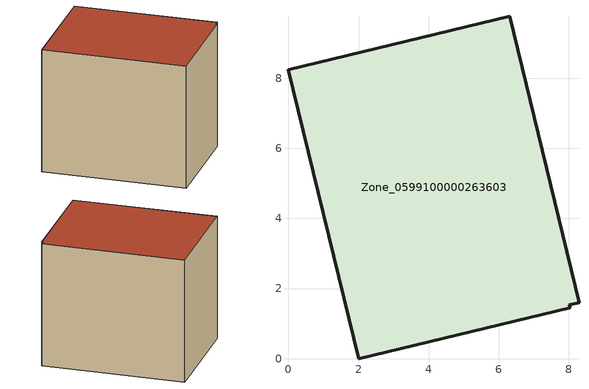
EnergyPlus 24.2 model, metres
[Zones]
Zone_0599100000263603
 floor ground (C_G): 8.29,1.6 8.02,1.53 8.05,1.46 2.01,0 0,8.25 6.31,9.77 z0
 wall outside (C_F): 8.29,1.6 6.31,9.77 0,8.25 2.01,0 8.05,1.46 8.02,1.53 8.29,1.6 z0:7.49
 roof outside (C_R): 8.02,1.53 8.29,1.6 6.31,9.77 0,8.25 2.01,0 8.05,1.46 z7.49
[BUILDING]
Pand.0599100000263603: North Axis=0; Terrain=City; Loads Convergence Tolerance Value=0.04; Temperature Convergence Tolerance Value=0.4; Solar Distribution=FullExterior; Maximum Number of Warmup Days=25; Minimum Number of Warmup Days=1
[Site:Location]
Rotterdam.The.Hague.AP_ZH_NLD Design_Conditions: Latitude=51.96; Longitude=4.45; Time Zone=1; Elevation=-4.5
[SITE:GROUNDTEMPERATURE:BUILDINGSURFACE]
18, 18, 18, 18, 18, 18, 18, 18, 18, 18, 18, 18
[MATERIAL] Thermal Absorptance=0.9; Solar Absorptance=0.7; Visible Absorptance=0.7
Name | Roughness | Thickness | Conductivity | Density | Specific Heat
G.TI.1965-1974 | MediumSmooth | 0.15 | 0.882353 | 540 | 1210
F.TI.1965-1974 | Rough | 0.3 | 0.697674 | 1920 | 840
R.TI.1965-1974 | MediumRough | 0.2 | 0.232558 | 1500 | 1000
[CONSTRUCTION]
C_G: G.TI.1965-1974
C_F: F.TI.1965-1974
C_R: R.TI.1965-1974
[ZONE]
Zone_0599100000263603: Type=1; Multiplier=1; Ceiling Height=Autocalculate; Volume=Autocalculate; Floor Area=autocalculate; Part of Total Floor Area=Yes
[ZONEINFILTRATION:DESIGNFLOWRATE]
Infil_Zone_0599100000263603: Zone or ZoneList or Space or SpaceList=Zone_0599100000263603; Schedule=AlwaysOn; Design Flow Rate Calculation Method=Flow/Area; Flow Rate per Floor Area=0.003; Constant Term Coefficient=1; Temperature Term Coefficient=0; Velocity Term Coefficient=0; Velocity Squared Term Coefficient=0
[HVACTEMPLATE:ZONE:IDEALLOADSAIRSYSTEM]
Zone_0599100000263603: Maximum Heating Supply Air Temperature=50; Minimum Cooling Supply Air Temperature=13; Maximum Heating Supply Air Humidity Ratio=0.0156; Minimum Cooling Supply Air Humidity Ratio=0.0077; Heating Limit=NoLimit; Cooling Limit=NoLimit; Dehumidification Control Type=ConstantSensibleHeatRatio; Cooling Sensible Heat Ratio=0.7; Dehumidification Setpoint=60; Humidification Control Type=None; Humidification Setpoint=30; Outdoor Air Method=None; Outdoor Air Flow Rate per Person=0.00944; Outdoor Air Flow Rate per Zone Floor Area=0; Outdoor Air Flow Rate per Zone=0; Demand Controlled Ventilation Type=None; Outdoor Air Economizer Type=NoEconomizer; Heat Recovery Type=None; Sensible Heat Recovery Effectiveness=0.7; Latent Heat Recovery Effectiveness=0.65
[ZONECONTROL:THERMOSTAT]
ThermostatControl_Zone_0599100000263603: Zone or ZoneList=Zone_0599100000263603; Control Type Schedule=DualSetpointControlType; Control 1=Thermostat_Zone_0599100000263603; Temperature Difference Between Cutout And Setpoint=0
[THERMOSTATSETPOINT:DUALSETPOINT]
Thermostat_Zone_0599100000263603: Heating Setpoint Temperature Schedule=HeatingSetpoint_Zone_0599100000263603; Cooling Setpoint Temperature Schedule=CoolingSetpoint_Zone_0599100000263603
[SCHEDULE:COMPACT]
HeatingSetpoint_Zone_0599100000263603: Through: 12/31, For: AllDays, Until: 24:00, 21
CoolingSetpoint_Zone_0599100000263603: Through: 12/31, For: AllDays, Until: 24:00, 24
DualSetpointControlType: Through: 12/31, For: AllDays, Until: 24:00, 4
AlwaysOn: Through: 12/31, For: AllDays, Until: 24:00, 1
